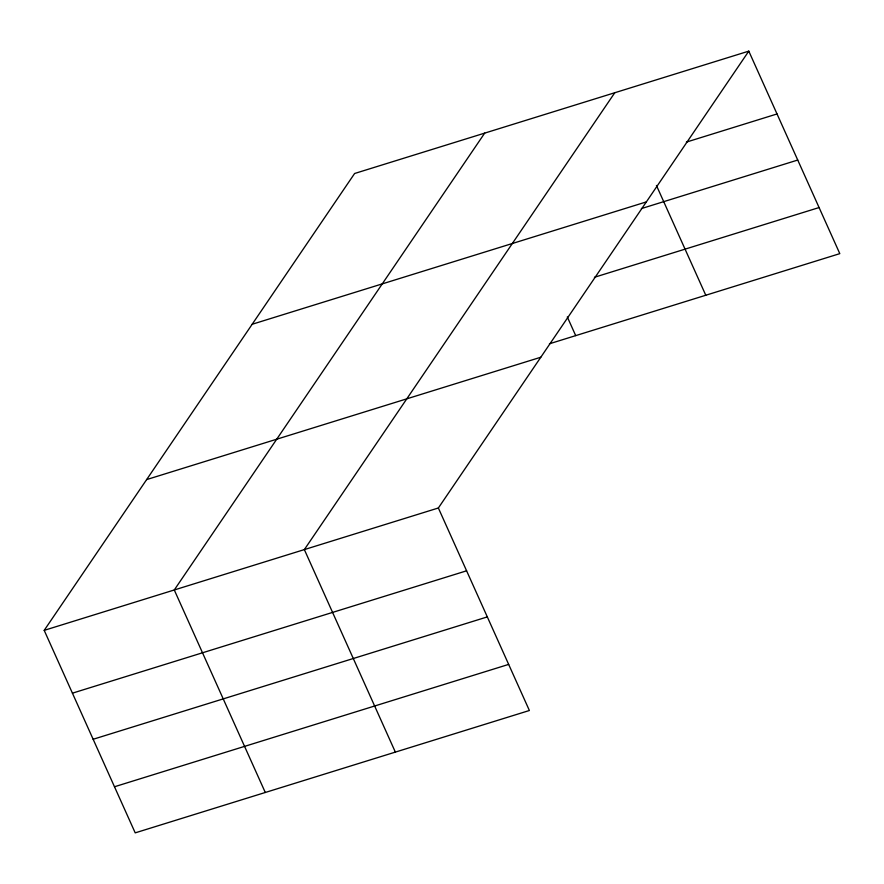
<?xml version="1.0" encoding="UTF-8"?>
<svg xmlns="http://www.w3.org/2000/svg" width="884" height="884" viewBox="0 0 884 884"><rect width="100%" height="100%" fill="white"/><g stroke="black" fill="none" stroke-linecap="round" stroke-linejoin="round"><path stroke-width="1.33" d="M748.792 51.139L438.365 507.991L529.383 710.504L135.208 832.861L44.2 630.358L354.617 173.496L748.792 51.139L839.8 253.642L549.428 343.788M484.697 133.119L174.281 589.971L265.288 792.484M614.778 92.743L304.35 549.594L395.358 752.107M686.36 142.103L777.025 113.959M252.183 324.262L646.348 201.906M641.386 208.591L797.733 160.048M594.402 277.289L819.081 207.552M146.633 479.592L540.809 357.235M44.2 630.358L438.365 507.991M72.433 693.166L466.597 570.81M93.151 739.267L487.316 616.91M114.489 786.76L508.665 664.403M656.436 185.463L705.786 295.245M567.307 316.936L575.705 335.633"/></g></svg>
